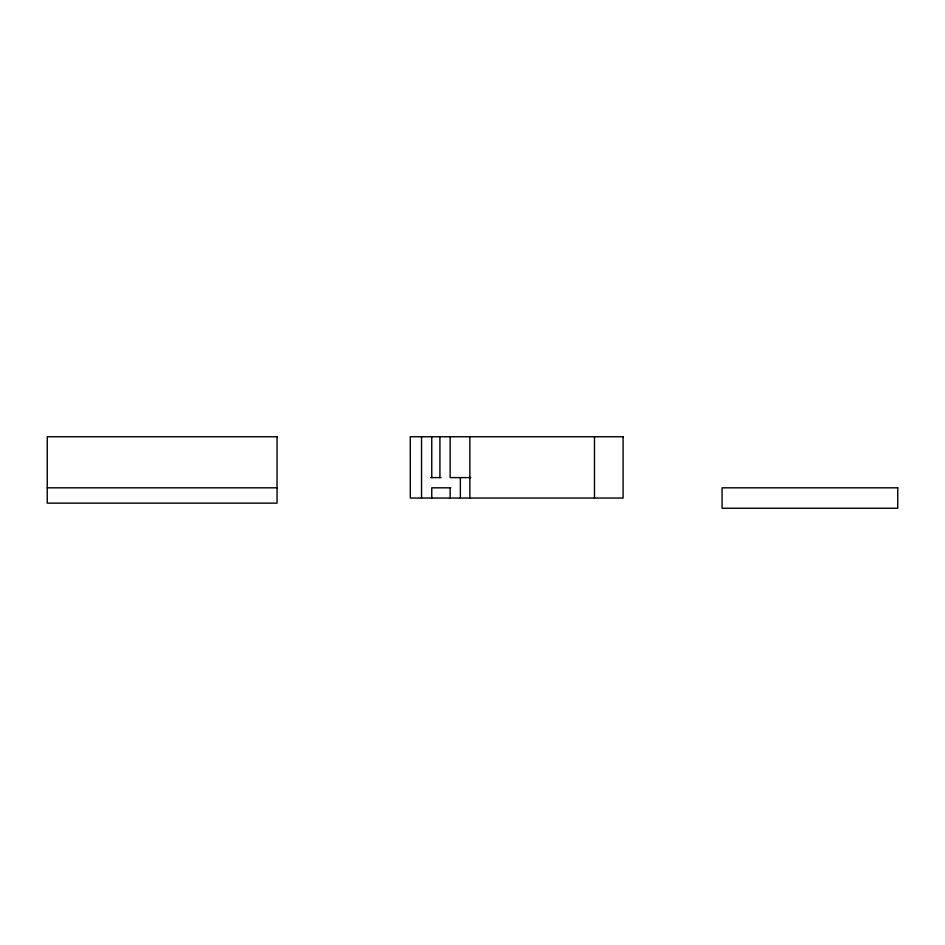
<?xml version="1.0" encoding="UTF-8"?>
<svg xmlns="http://www.w3.org/2000/svg" width="945" height="945" viewBox="0 0 945 945"><rect width="100%" height="100%" fill="white"/><g stroke="black" fill="none" stroke-linecap="round" stroke-linejoin="round"><path stroke-width="1.42" d="M430.814 477.603L441.102 477.603M470.693 477.603L450.139 477.603L450.139 436.755M47.25 487.821L277.05 487.821M450.919 487.821L431.759 487.821L431.759 498.039M594.488 436.755L594.488 498.039M469.878 436.755L469.878 498.039M460.357 477.603L460.357 498.039M450.139 487.821L450.139 498.039M439.921 436.755L439.921 477.603M431.759 436.755L431.759 477.603M421.541 436.755L421.541 498.039M277.05 436.755L47.25 436.755L47.25 503.142L277.05 503.142L277.05 436.755M623.086 436.755L410.272 436.755L410.307 498.039L623.086 498.039L623.086 436.755M897.75 487.821L722.074 487.821L722.074 508.245L897.75 508.245L897.75 487.821"/></g></svg>
